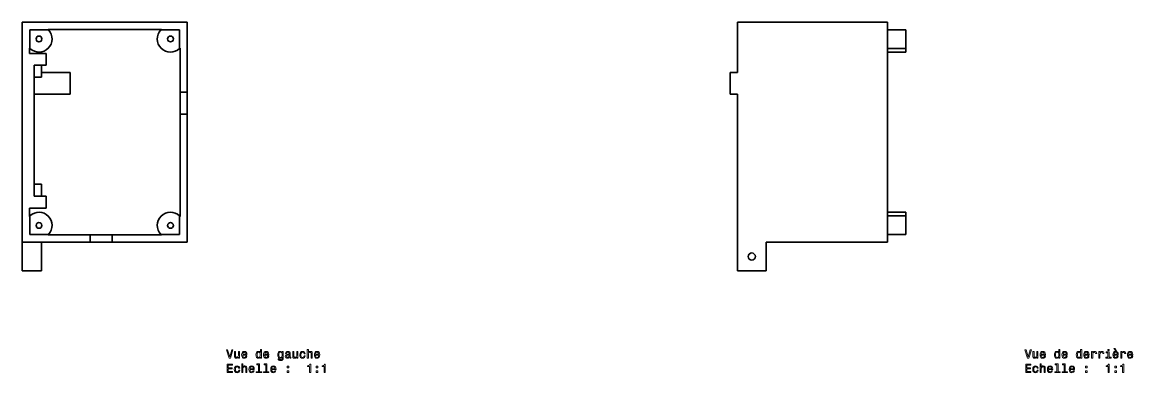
# Model space of a CAD drawing. Extents: x 181 to 1190, y 32 to 1116.
# Drawn here: x 720.9 to 1184.2, y 322.3 to 468.6 of the extents above; entities that cross this region are included whole.
import ezdxf

# ---------------------------------------------------------------- set-up
doc = ezdxf.new("R2010")
doc.units = 0

msp = doc.modelspace()

# ---------------------------------------------------------------- linework, layer by layer
at = {"color": 7, "lineweight": 35}
for p, q in [((789.75, 468.64), (720.89, 468.64)), ((720.89, 376.84), (720.89, 468.64)), ((789.75, 468.64), (789.75, 439.38)), ((1019.28, 447.64), (1019.28, 468.64)), ((1019.28, 468.64), (1081.88, 468.64)), ((1081.88, 376.84), (1081.88, 468.64)), ((777.25, 465.64), (733.39, 465.64)), ((725.89, 396.04), (725.89, 450.64)), ((1019.28, 376.84), (1019.28, 438.64)), ((786.75, 430.29), (786.75, 389.34)), ((789.75, 430.29), (789.75, 376.84)), ((720.89, 376.84), (749.27, 376.84)), ((758.37, 376.84), (789.75, 376.84)), ((1031.28, 376.84), (1081.88, 376.84))]:
    msp.add_line(p, q, dxfattribs=at)
at = {"color": 7, "lineweight": 35, "ltscale": 0.194334}
for p, q in [((724.14, 457.61), (724.14, 465.39)), ((786.5, 465.39), (778.72, 465.39)), ((786.5, 465.39), (786.5, 457.61)), ((1089.58, 457.61), (1089.58, 465.39)), ((724.14, 380.09), (724.14, 387.86)), ((786.5, 387.86), (786.5, 380.09)), ((1089.58, 380.09), (1089.58, 387.86)), ((778.72, 380.09), (786.5, 380.09))]:
    msp.add_line(p, q, dxfattribs=at)
at = {"color": 7, "lineweight": 35, "ltscale": 0.194333}
for p, q in [((731.92, 465.39), (724.14, 465.39)), ((724.14, 380.09), (731.92, 380.09))]:
    msp.add_line(p, q, dxfattribs=at)
at = {"color": 7, "lineweight": 35, "ltscale": 0.043127}
for p, q in [((731.67, 465.64), (733.39, 465.64)), ((778.97, 465.64), (777.25, 465.64)), ((723.89, 456.14), (723.89, 457.86)), ((786.75, 456.14), (786.75, 457.86)), ((723.89, 389.34), (723.89, 387.61)), ((786.75, 389.34), (786.75, 387.61)), ((731.67, 379.84), (733.39, 379.84)), ((778.97, 379.84), (777.25, 379.84))]:
    msp.add_line(p, q, dxfattribs=at)
at = {"color": 7, "lineweight": 35, "ltscale": 0.192499}
for p, q in [((1081.88, 465.39), (1089.58, 465.39)), ((1081.88, 457.61), (1089.58, 457.61)), ((1081.88, 456.14), (1089.58, 456.14)), ((1081.88, 389.34), (1089.58, 389.34)), ((1081.88, 389.34), (1089.58, 389.34)), ((1081.88, 387.86), (1089.58, 387.86)), ((1081.88, 380.09), (1089.58, 380.09))]:
    msp.add_line(p, q, dxfattribs=at)
at = {"color": 7, "lineweight": 35, "ltscale": 0.0125}
msp.add_line((723.89, 455.64), (723.89, 456.14), dxfattribs=at)
at = {"color": 7, "lineweight": 35, "ltscale": 0.00625}
for p, q in [((724.14, 455.64), (723.89, 455.64)), ((723.89, 391.04), (724.14, 391.04))]:
    msp.add_line(p, q, dxfattribs=at)
at = {"color": 7, "lineweight": 35, "ltscale": 0.168748}
for p, q in [((730.89, 455.64), (724.14, 455.64)), ((724.14, 391.04), (730.89, 391.04))]:
    msp.add_line(p, q, dxfattribs=at)
at = {"color": 7, "lineweight": 35, "ltscale": 0.125}
for p, q in [((730.89, 450.64), (730.89, 455.64)), ((725.89, 450.64), (730.89, 450.64)), ((728.89, 450.64), (728.89, 445.64)), ((728.89, 396.04), (728.89, 401.04)), ((725.89, 396.04), (730.89, 396.04)), ((730.89, 391.04), (730.89, 396.04))]:
    msp.add_line(p, q, dxfattribs=at)
at = {"color": 7, "lineweight": 35, "ltscale": 0.41892}
msp.add_line((786.75, 456.14), (786.75, 439.38), dxfattribs=at)
at = {"color": 7, "lineweight": 35, "ltscale": 0.036916}
for p, q in [((1089.58, 456.14), (1089.58, 457.61)), ((1089.58, 387.86), (1089.58, 389.34))]:
    msp.add_line(p, q, dxfattribs=at)
at = {"color": 7, "lineweight": 35, "ltscale": 0.075}
for p, q in [((728.89, 445.64), (725.89, 445.64)), ((1019.28, 447.64), (1016.28, 447.64)), ((1019.28, 438.64), (1016.28, 438.64)), ((728.89, 401.04), (725.89, 401.04))]:
    msp.add_line(p, q, dxfattribs=at)
at = {"color": 7, "lineweight": 35, "ltscale": 0.3}
for p, q in [((728.89, 447.64), (740.89, 447.64)), ((720.89, 376.84), (720.89, 364.84)), ((728.89, 376.84), (728.89, 364.84)), ((1019.28, 364.84), (1019.28, 376.84)), ((1031.28, 376.84), (1031.28, 364.84)), ((1019.28, 364.84), (1031.28, 364.84))]:
    msp.add_line(p, q, dxfattribs=at)
at = {"color": 7, "lineweight": 35, "ltscale": 0.225}
for p, q in [((740.89, 438.64), (740.89, 447.64)), ((1016.28, 447.64), (1016.28, 438.64))]:
    msp.add_line(p, q, dxfattribs=at)
at = {"color": 7, "lineweight": 35, "ltscale": 0.375}
msp.add_line((740.89, 438.64), (725.89, 438.64), dxfattribs=at)
at = {"color": 7, "lineweight": 35, "ltscale": 0.075002}
for p, q in [((786.75, 439.38), (789.75, 439.38)), ((786.75, 430.29), (789.75, 430.29))]:
    msp.add_line(p, q, dxfattribs=at)
at = {"color": 7, "lineweight": 35, "ltscale": 0.227293}
for p, q in [((786.75, 439.38), (786.75, 430.29)), ((789.75, 439.38), (789.75, 430.29))]:
    msp.add_line(p, q, dxfattribs=at)
at = {"color": 7, "lineweight": 35, "ltscale": 0.0425}
msp.add_line((723.89, 389.34), (723.89, 391.04), dxfattribs=at)
at = {"color": 7, "lineweight": 35, "ltscale": 0.397037}
msp.add_line((733.39, 379.84), (749.27, 379.84), dxfattribs=at)
at = {"color": 7, "lineweight": 35, "ltscale": 0.075001}
for p, q in [((749.27, 376.84), (749.27, 379.84)), ((758.37, 376.84), (758.37, 379.84))]:
    msp.add_line(p, q, dxfattribs=at)
at = {"color": 7, "lineweight": 35, "ltscale": 0.227289}
for p, q in [((758.37, 379.84), (749.27, 379.84)), ((758.37, 376.84), (749.27, 376.84))]:
    msp.add_line(p, q, dxfattribs=at)
at = {"color": 7, "lineweight": 35, "ltscale": 0.47204}
msp.add_line((758.37, 379.84), (777.25, 379.84), dxfattribs=at)
at = {"color": 7, "lineweight": 35, "ltscale": 0.2}
msp.add_line((720.89, 364.84), (728.89, 364.84), dxfattribs=at)
at = {"color": 7, "lineweight": 13}
for points in [[(808.35, 331.98), (807.47, 329), (806.57, 331.98), (806.09, 331.98), (807.22, 328.48), (807.73, 328.48), (808.83, 331.98)], [(811.55, 331.19), (811.11, 331.19), (811.11, 329.62), (811.06, 329.26), (810.91, 329), (810.69, 328.84), (810.39, 328.79), (810.15, 328.83), (810, 328.95), (809.92, 329.15), (809.9, 329.45), (809.9, 331.19), (809.45, 331.19), (809.45, 329.41), (809.47, 329.05), (809.56, 328.75), (809.85, 328.48), (810.32, 328.38), (810.58, 328.42), (810.79, 328.51), (810.98, 328.66), (811.13, 328.89), (811.13, 328.48), (811.55, 328.48)], [(812.89, 329.7), (814.67, 329.7), (814.67, 329.91), (814.59, 330.49), (814.37, 330.92), (814.02, 331.19), (813.55, 331.28), (813.09, 331.18), (812.73, 330.9), (812.51, 330.44), (812.43, 329.83), (812.5, 329.21), (812.73, 328.76), (813.08, 328.48), (813.53, 328.38), (813.92, 328.45), (814.25, 328.62), (814.48, 328.89), (814.62, 329.25), (814.18, 329.25), (814.09, 329.05), (813.96, 328.9), (813.59, 328.78), (813.3, 328.84), (813.08, 329.01), (812.94, 329.3), (812.89, 329.69)], [(812.89, 330.08), (812.95, 330.42), (813.08, 330.68), (813.29, 330.84), (813.56, 330.89), (813.83, 330.84), (814.04, 330.68), (814.16, 330.42), (814.21, 330.08)], [(820.24, 328.9), (820.24, 328.48), (820.68, 328.48), (820.68, 332.1), (820.24, 332.1), (820.24, 330.77), (819.91, 331.16), (819.7, 331.25), (819.46, 331.28), (819.03, 331.18), (818.7, 330.9), (818.48, 330.44), (818.41, 329.83), (818.48, 329.22), (818.7, 328.77), (819.03, 328.48), (819.46, 328.38), (819.7, 328.42), (819.91, 328.51)], [(819.54, 330.88), (819.83, 330.81), (820.05, 330.62), (820.18, 330.29), (820.23, 329.83), (820.18, 329.38), (820.05, 329.05), (819.83, 328.85), (819.54, 328.78), (819.26, 328.85), (819.05, 329.05), (818.91, 329.38), (818.86, 329.83), (818.91, 330.28), (819.05, 330.61), (819.26, 330.81)], [(822, 329.7), (823.77, 329.7), (823.78, 329.91), (823.7, 330.49), (823.48, 330.92), (823.12, 331.19), (822.65, 331.28), (822.2, 331.18), (821.84, 330.9), (821.62, 330.44), (821.54, 329.83), (821.61, 329.21), (821.84, 328.76), (822.19, 328.48), (822.64, 328.38), (823.03, 328.45), (823.36, 328.62), (823.59, 328.89), (823.73, 329.25), (823.29, 329.25), (823.2, 329.05), (823.07, 328.9), (822.69, 328.78), (822.41, 328.84), (822.19, 329.01), (822.05, 329.3), (822, 329.69)], [(822, 330.08), (822.05, 330.42), (822.19, 330.68), (822.4, 330.84), (822.67, 330.89), (822.94, 330.84), (823.14, 330.68), (823.27, 330.42), (823.32, 330.08)], [(829.79, 328.6), (829.79, 331.19), (829.37, 331.19), (829.37, 330.75), (829.02, 331.15), (828.81, 331.25), (828.57, 331.28), (828.14, 331.18), (827.81, 330.9), (827.59, 330.44), (827.52, 329.83), (827.59, 329.22), (827.81, 328.77), (828.14, 328.48), (828.57, 328.38), (828.81, 328.42), (829.01, 328.51), (829.37, 328.89), (829.37, 328.51), (829.33, 328.21), (829.22, 327.99), (829, 327.86), (828.69, 327.82), (828.41, 327.85), (828.21, 327.92), (828.1, 328.05), (828.06, 328.23), (827.63, 328.23), (827.63, 328.21), (827.7, 327.89), (827.9, 327.65), (828.22, 327.49), (828.66, 327.43), (829.19, 327.51), (829.53, 327.72), (829.73, 328.09)], [(827.98, 329.83), (828.02, 330.28), (828.16, 330.62), (828.37, 330.81), (828.65, 330.88), (828.95, 330.81), (829.17, 330.62), (829.31, 330.28), (829.36, 329.83), (829.31, 329.38), (829.17, 329.05), (828.95, 328.85), (828.65, 328.78), (828.37, 328.85), (828.16, 329.05), (828.02, 329.38)], [(832.33, 328.83), (832.33, 328.82), (832.35, 328.64), (832.43, 328.52), (832.75, 328.43), (832.99, 328.47), (832.99, 328.81), (832.89, 328.8), (832.75, 328.86), (832.72, 329.06), (832.72, 330.46), (832.66, 330.82), (832.48, 331.07), (832.18, 331.23), (831.74, 331.28), (831.32, 331.22), (831.01, 331.05), (830.81, 330.78), (830.74, 330.43), (830.74, 330.4), (831.14, 330.4), (831.18, 330.61), (831.29, 330.76), (831.47, 330.85), (831.73, 330.89), (831.97, 330.86), (832.15, 330.79), (832.26, 330.66), (832.29, 330.47), (832.27, 330.26), (832.19, 330.16), (831.99, 330.11), (831.61, 330.07), (831.18, 329.98), (830.87, 329.81), (830.69, 329.56), (830.63, 329.19), (830.68, 328.86), (830.84, 328.61), (831.09, 328.45), (831.44, 328.4), (831.91, 328.5)], [(832.28, 329.43), (832.22, 329.16), (832.06, 328.96), (831.81, 328.83), (831.52, 328.79), (831.32, 328.81), (831.19, 328.89), (831.1, 329.03), (831.08, 329.23), (831.1, 329.41), (831.18, 329.53), (831.5, 329.67), (831.91, 329.73), (832.28, 329.85)], [(835.84, 331.19), (835.4, 331.19), (835.4, 329.62), (835.35, 329.26), (835.2, 329), (834.98, 328.84), (834.68, 328.79), (834.44, 328.83), (834.29, 328.95), (834.2, 329.15), (834.18, 329.45), (834.18, 331.19), (833.74, 331.19), (833.74, 329.41), (833.75, 329.05), (833.85, 328.75), (834.14, 328.48), (834.61, 328.38), (834.86, 328.42), (835.08, 328.51), (835.27, 328.66), (835.42, 328.89), (835.42, 328.48), (835.84, 328.48)], [(838.52, 330.29), (838.95, 330.29), (838.86, 330.69), (838.65, 331.01), (838.31, 331.21), (837.87, 331.28), (837.39, 331.18), (837.02, 330.9), (836.79, 330.44), (836.71, 329.82), (836.78, 329.21), (837.01, 328.76), (837.37, 328.48), (837.85, 328.38), (838.29, 328.46), (838.63, 328.67), (838.86, 329), (838.96, 329.45), (838.54, 329.45), (838.46, 329.16), (838.32, 328.95), (838.12, 328.82), (837.87, 328.78), (837.56, 328.85), (837.34, 329.05), (837.2, 329.38), (837.16, 329.84), (837.2, 330.29), (837.35, 330.62), (837.57, 330.82), (837.87, 330.89), (838.13, 330.85), (838.33, 330.73), (838.46, 330.54)], [(839.83, 328.48), (840.27, 328.48), (840.27, 330.04), (840.32, 330.4), (840.46, 330.66), (840.69, 330.82), (840.99, 330.88), (841.23, 330.83), (841.39, 330.7), (841.46, 330.47), (841.49, 330.17), (841.49, 328.48), (841.93, 328.48), (841.93, 330.26), (841.91, 330.62), (841.82, 330.91), (841.52, 331.19), (841.06, 331.28), (840.81, 331.25), (840.59, 331.15), (840.41, 331), (840.27, 330.79), (840.27, 332.1), (839.83, 332.1)], [(843.25, 329.7), (845.03, 329.7), (845.03, 329.91), (844.95, 330.49), (844.73, 330.92), (844.38, 331.19), (843.91, 331.28), (843.45, 331.18), (843.09, 330.9), (842.87, 330.44), (842.79, 329.83), (842.86, 329.21), (843.09, 328.76), (843.44, 328.48), (843.89, 328.38), (844.29, 328.45), (844.61, 328.62), (844.84, 328.89), (844.98, 329.25), (844.54, 329.25), (844.45, 329.05), (844.32, 328.9), (843.95, 328.78), (843.66, 328.84), (843.44, 329.01), (843.3, 329.3), (843.25, 329.69)], [(843.25, 330.08), (843.31, 330.42), (843.44, 330.68), (843.65, 330.84), (843.92, 330.89), (844.19, 330.84), (844.4, 330.68), (844.52, 330.42), (844.57, 330.08)], [(1141.49, 331.98), (1140.61, 329), (1139.71, 331.98), (1139.23, 331.98), (1140.36, 328.48), (1140.86, 328.48), (1141.97, 331.98)], [(1144.69, 331.19), (1144.25, 331.19), (1144.25, 329.62), (1144.2, 329.26), (1144.05, 329), (1143.82, 328.84), (1143.53, 328.79), (1143.29, 328.83), (1143.14, 328.95), (1143.05, 329.15), (1143.03, 329.45), (1143.03, 331.19), (1142.59, 331.19), (1142.59, 329.41), (1142.6, 329.05), (1142.7, 328.75), (1142.99, 328.48), (1143.46, 328.38), (1143.71, 328.42), (1143.93, 328.51), (1144.12, 328.66), (1144.27, 328.89), (1144.27, 328.48), (1144.69, 328.48)], [(1146.03, 329.7), (1147.8, 329.7), (1147.81, 329.91), (1147.73, 330.49), (1147.5, 330.92), (1147.15, 331.19), (1146.68, 331.28), (1146.22, 331.18), (1145.87, 330.9), (1145.64, 330.44), (1145.56, 329.83), (1145.64, 329.21), (1145.87, 328.76), (1146.21, 328.48), (1146.67, 328.38), (1147.06, 328.45), (1147.38, 328.62), (1147.62, 328.89), (1147.76, 329.25), (1147.32, 329.25), (1147.23, 329.05), (1147.1, 328.9), (1146.72, 328.78), (1146.44, 328.84), (1146.22, 329.01), (1146.08, 329.3), (1146.03, 329.69)], [(1146.03, 330.08), (1146.08, 330.42), (1146.22, 330.68), (1146.43, 330.84), (1146.7, 330.89), (1146.96, 330.84), (1147.17, 330.68), (1147.3, 330.42), (1147.34, 330.08)], [(1153.37, 328.9), (1153.37, 328.48), (1153.82, 328.48), (1153.82, 332.1), (1153.38, 332.1), (1153.38, 330.77), (1153.04, 331.16), (1152.83, 331.25), (1152.6, 331.28), (1152.17, 331.18), (1151.84, 330.9), (1151.62, 330.44), (1151.54, 329.83), (1151.62, 329.22), (1151.84, 328.77), (1152.17, 328.48), (1152.6, 328.38), (1152.83, 328.42), (1153.05, 328.51)], [(1152.67, 330.88), (1152.97, 330.81), (1153.19, 330.62), (1153.32, 330.29), (1153.37, 329.83), (1153.32, 329.38), (1153.19, 329.05), (1152.97, 328.85), (1152.67, 328.78), (1152.4, 328.85), (1152.18, 329.05), (1152.04, 329.38), (1152, 329.83), (1152.04, 330.28), (1152.18, 330.61), (1152.4, 330.81)], [(1155.13, 329.7), (1156.91, 329.7), (1156.91, 329.91), (1156.83, 330.49), (1156.61, 330.92), (1156.26, 331.19), (1155.79, 331.28), (1155.33, 331.18), (1154.98, 330.9), (1154.75, 330.44), (1154.67, 329.83), (1154.75, 329.21), (1154.97, 328.76), (1155.32, 328.48), (1155.78, 328.38), (1156.17, 328.45), (1156.49, 328.62), (1156.73, 328.89), (1156.86, 329.25), (1156.43, 329.25), (1156.33, 329.05), (1156.2, 328.9), (1155.83, 328.78), (1155.54, 328.84), (1155.33, 329.01), (1155.19, 329.3), (1155.13, 329.69)], [(1155.13, 330.08), (1155.19, 330.42), (1155.33, 330.68), (1155.53, 330.84), (1155.81, 330.89), (1156.07, 330.84), (1156.28, 330.68), (1156.41, 330.42), (1156.45, 330.08)], [(1162.48, 328.9), (1162.48, 328.48), (1162.93, 328.48), (1162.93, 332.1), (1162.49, 332.1), (1162.49, 330.77), (1162.15, 331.16), (1161.94, 331.25), (1161.71, 331.28), (1161.28, 331.18), (1160.94, 330.9), (1160.73, 330.44), (1160.65, 329.83), (1160.73, 329.22), (1160.94, 328.77), (1161.28, 328.48), (1161.71, 328.38), (1161.94, 328.42), (1162.15, 328.51)], [(1161.78, 330.88), (1162.07, 330.81), (1162.3, 330.62), (1162.43, 330.29), (1162.48, 329.83), (1162.43, 329.38), (1162.3, 329.05), (1162.07, 328.85), (1161.78, 328.78), (1161.5, 328.85), (1161.29, 329.05), (1161.15, 329.38), (1161.11, 329.83), (1161.15, 330.28), (1161.29, 330.61), (1161.5, 330.81)], [(1164.24, 329.7), (1166.02, 329.7), (1166.02, 329.91), (1165.94, 330.49), (1165.72, 330.92), (1165.37, 331.19), (1164.9, 331.28), (1164.44, 331.18), (1164.09, 330.9), (1163.86, 330.44), (1163.78, 329.83), (1163.85, 329.21), (1164.08, 328.76), (1164.43, 328.48), (1164.88, 328.38), (1165.28, 328.45), (1165.6, 328.62), (1165.84, 328.89), (1165.97, 329.25), (1165.53, 329.25), (1165.44, 329.05), (1165.31, 328.9), (1164.94, 328.78), (1164.65, 328.84), (1164.43, 329.01), (1164.29, 329.3), (1164.24, 329.69)], [(1164.24, 330.08), (1164.3, 330.42), (1164.43, 330.68), (1164.64, 330.84), (1164.91, 330.89), (1165.18, 330.84), (1165.39, 330.68), (1165.51, 330.42), (1165.56, 330.08)], [(1167.06, 328.48), (1167.5, 328.48), (1167.5, 330.03), (1167.55, 330.4), (1167.68, 330.67), (1167.9, 330.83), (1168.2, 330.88), (1168.42, 330.85), (1168.59, 330.75), (1168.69, 330.58), (1168.73, 330.34), (1169.18, 330.34), (1169.11, 330.75), (1168.95, 331.04), (1168.67, 331.22), (1168.29, 331.28), (1168.04, 331.24), (1167.81, 331.14), (1167.62, 330.97), (1167.46, 330.74), (1167.46, 331.19), (1167.06, 331.19)], [(1170.09, 328.48), (1170.54, 328.48), (1170.54, 330.03), (1170.58, 330.4), (1170.72, 330.67), (1170.94, 330.83), (1171.24, 330.88), (1171.46, 330.85), (1171.63, 330.75), (1171.73, 330.58), (1171.76, 330.34), (1172.21, 330.34), (1172.15, 330.75), (1171.98, 331.04), (1171.71, 331.22), (1171.33, 331.28), (1171.07, 331.24), (1170.85, 331.14), (1170.65, 330.97), (1170.5, 330.74), (1170.5, 331.19), (1170.09, 331.19)], [(1174.32, 328.85), (1174.32, 331.1), (1173.18, 331.1), (1173.18, 330.72), (1173.88, 330.72), (1173.88, 328.85), (1172.97, 328.85), (1172.97, 328.48), (1175.24, 328.48), (1175.24, 328.85)], [(1174.33, 332.1), (1173.87, 332.1), (1173.87, 331.59), (1174.33, 331.59)], [(1176.39, 329.7), (1178.16, 329.7), (1178.17, 329.91), (1178.09, 330.49), (1177.86, 330.92), (1177.51, 331.19), (1177.04, 331.28), (1176.58, 331.18), (1176.23, 330.9), (1176, 330.44), (1175.92, 329.83), (1176, 329.21), (1176.23, 328.76), (1176.57, 328.48), (1177.03, 328.38), (1177.42, 328.45), (1177.74, 328.62), (1177.98, 328.89), (1178.12, 329.25), (1177.68, 329.25), (1177.59, 329.05), (1177.46, 328.9), (1177.08, 328.78), (1176.8, 328.84), (1176.58, 329.01), (1176.44, 329.3), (1176.39, 329.69)], [(1176.39, 330.08), (1176.44, 330.42), (1176.58, 330.68), (1176.79, 330.84), (1177.06, 330.89), (1177.32, 330.84), (1177.53, 330.68), (1177.66, 330.42), (1177.7, 330.08)], [(1177.4, 331.55), (1176.9, 332.41), (1176.4, 332.41), (1177.1, 331.55)], [(1179.2, 328.48), (1179.64, 328.48), (1179.64, 330.03), (1179.69, 330.4), (1179.83, 330.67), (1180.05, 330.83), (1180.35, 330.88), (1180.57, 330.85), (1180.73, 330.75), (1180.83, 330.58), (1180.87, 330.34), (1181.32, 330.34), (1181.26, 330.75), (1181.09, 331.04), (1180.81, 331.22), (1180.44, 331.28), (1180.18, 331.24), (1179.96, 331.14), (1179.76, 330.97), (1179.6, 330.74), (1179.6, 331.19), (1179.2, 331.19)], [(1182.46, 329.7), (1184.23, 329.7), (1184.24, 329.91), (1184.16, 330.49), (1183.94, 330.92), (1183.58, 331.19), (1183.11, 331.28), (1182.66, 331.18), (1182.3, 330.9), (1182.08, 330.44), (1181.99, 329.83), (1182.07, 329.21), (1182.3, 328.76), (1182.65, 328.48), (1183.1, 328.38), (1183.49, 328.45), (1183.82, 328.62), (1184.05, 328.89), (1184.19, 329.25), (1183.75, 329.25), (1183.66, 329.05), (1183.53, 328.9), (1183.15, 328.78), (1182.87, 328.84), (1182.65, 329.01), (1182.51, 329.3), (1182.46, 329.69)], [(1182.46, 330.08), (1182.51, 330.42), (1182.65, 330.68), (1182.86, 330.84), (1183.13, 330.89), (1183.4, 330.84), (1183.6, 330.68), (1183.73, 330.42), (1183.78, 330.08)], [(806.42, 322.43), (808.63, 322.43), (808.63, 322.85), (806.88, 322.85), (806.88, 324.04), (808.44, 324.04), (808.44, 324.46), (806.88, 324.46), (806.88, 325.51), (808.59, 325.51), (808.59, 325.93), (806.42, 325.93)], [(811.19, 324.24), (811.63, 324.24), (811.54, 324.64), (811.32, 324.96), (810.98, 325.16), (810.55, 325.23), (810.06, 325.13), (809.69, 324.85), (809.46, 324.39), (809.38, 323.78), (809.46, 323.17), (809.68, 322.71), (810.04, 322.43), (810.53, 322.34), (810.96, 322.41), (811.3, 322.62), (811.53, 322.96), (811.64, 323.4), (811.21, 323.4), (811.14, 323.12), (810.99, 322.9), (810.79, 322.77), (810.55, 322.73), (810.24, 322.8), (810.02, 323), (809.88, 323.33), (809.83, 323.79), (809.88, 324.25), (810.02, 324.57), (810.25, 324.78), (810.55, 324.85), (810.81, 324.8), (811, 324.69), (811.14, 324.49)], [(812.5, 322.43), (812.95, 322.43), (812.95, 323.99), (812.99, 324.35), (813.14, 324.61), (813.36, 324.78), (813.67, 324.84), (813.91, 324.79), (814.06, 324.65), (814.14, 324.42), (814.16, 324.12), (814.16, 322.43), (814.61, 322.43), (814.61, 324.21), (814.59, 324.57), (814.49, 324.87), (814.2, 325.14), (813.73, 325.23), (813.48, 325.2), (813.26, 325.1), (813.08, 324.95), (812.95, 324.75), (812.95, 326.05), (812.5, 326.05)], [(815.93, 323.66), (817.7, 323.66), (817.71, 323.86), (817.63, 324.44), (817.4, 324.88), (817.05, 325.14), (816.58, 325.23), (816.12, 325.13), (815.77, 324.85), (815.54, 324.39), (815.46, 323.79), (815.54, 323.17), (815.77, 322.71), (816.11, 322.43), (816.57, 322.34), (816.96, 322.4), (817.28, 322.57), (817.52, 322.84), (817.66, 323.21), (817.22, 323.21), (817.13, 323.01), (817, 322.85), (816.62, 322.73), (816.34, 322.79), (816.12, 322.97), (815.98, 323.25), (815.93, 323.64)], [(815.93, 324.03), (815.98, 324.38), (816.12, 324.63), (816.33, 324.79), (816.6, 324.85), (816.86, 324.79), (817.07, 324.63), (817.2, 324.38), (817.24, 324.03)], [(819.46, 325.68), (819.46, 322.8), (818.54, 322.8), (818.54, 322.43), (820.81, 322.43), (820.81, 322.8), (819.9, 322.8), (819.9, 326.05), (818.76, 326.05), (818.76, 325.68)], [(822.49, 325.68), (822.49, 322.8), (821.58, 322.8), (821.58, 322.43), (823.84, 322.43), (823.84, 322.8), (822.94, 322.8), (822.94, 326.05), (821.8, 326.05), (821.8, 325.68)], [(825.04, 323.66), (826.81, 323.66), (826.82, 323.86), (826.73, 324.44), (826.51, 324.88), (826.16, 325.14), (825.69, 325.23), (825.23, 325.13), (824.88, 324.85), (824.65, 324.39), (824.57, 323.79), (824.65, 323.17), (824.87, 322.71), (825.22, 322.43), (825.68, 322.34), (826.07, 322.4), (826.39, 322.57), (826.63, 322.84), (826.76, 323.21), (826.33, 323.21), (826.24, 323.01), (826.1, 322.85), (825.73, 322.73), (825.44, 322.79), (825.23, 322.97), (825.09, 323.25), (825.04, 323.64)], [(825.04, 324.03), (825.09, 324.38), (825.23, 324.63), (825.43, 324.79), (825.71, 324.85), (825.97, 324.79), (826.18, 324.63), (826.31, 324.38), (826.35, 324.03)], [(831.41, 324.39), (832.11, 324.39), (832.11, 325.14), (831.41, 325.14)], [(840.78, 322.43), (841.24, 322.43), (841.24, 325.96), (840.9, 325.96), (840.81, 325.65), (840.62, 325.44), (840.35, 325.32), (839.96, 325.28), (839.96, 324.92), (840.78, 324.92)], [(843.56, 324.39), (844.25, 324.39), (844.25, 325.14), (843.56, 325.14)], [(846.85, 322.43), (847.31, 322.43), (847.31, 325.96), (846.97, 325.96), (846.88, 325.65), (846.7, 325.44), (846.42, 325.32), (846.04, 325.28), (846.04, 324.92), (846.85, 324.92)], [(1139.55, 322.43), (1141.77, 322.43), (1141.77, 322.85), (1140.02, 322.85), (1140.02, 324.04), (1141.58, 324.04), (1141.58, 324.46), (1140.02, 324.46), (1140.02, 325.51), (1141.73, 325.51), (1141.73, 325.93), (1139.55, 325.93)], [(1144.33, 324.24), (1144.77, 324.24), (1144.68, 324.64), (1144.46, 324.96), (1144.12, 325.16), (1143.68, 325.23), (1143.2, 325.13), (1142.83, 324.85), (1142.6, 324.39), (1142.52, 323.78), (1142.59, 323.17), (1142.82, 322.71), (1143.18, 322.43), (1143.67, 322.34), (1144.1, 322.41), (1144.44, 322.62), (1144.67, 322.96), (1144.77, 323.4), (1144.35, 323.4), (1144.27, 323.12), (1144.13, 322.9), (1143.93, 322.77), (1143.68, 322.73), (1143.37, 322.8), (1143.15, 323), (1143.02, 323.33), (1142.97, 323.79), (1143.02, 324.25), (1143.16, 324.57), (1143.38, 324.78), (1143.68, 324.85), (1143.94, 324.8), (1144.14, 324.69), (1144.27, 324.49)], [(1145.64, 322.43), (1146.08, 322.43), (1146.08, 323.99), (1146.13, 324.35), (1146.27, 324.61), (1146.5, 324.78), (1146.8, 324.84), (1147.05, 324.79), (1147.2, 324.65), (1147.27, 324.42), (1147.3, 324.12), (1147.3, 322.43), (1147.74, 322.43), (1147.74, 324.21), (1147.72, 324.57), (1147.63, 324.87), (1147.33, 325.14), (1146.87, 325.23), (1146.62, 325.2), (1146.4, 325.1), (1146.22, 324.95), (1146.08, 324.75), (1146.08, 326.05), (1145.64, 326.05)], [(1149.06, 323.66), (1150.84, 323.66), (1150.84, 323.86), (1150.76, 324.44), (1150.54, 324.88), (1150.19, 325.14), (1149.72, 325.23), (1149.26, 325.13), (1148.91, 324.85), (1148.68, 324.39), (1148.6, 323.79), (1148.67, 323.17), (1148.9, 322.71), (1149.25, 322.43), (1149.7, 322.34), (1150.1, 322.4), (1150.42, 322.57), (1150.66, 322.84), (1150.79, 323.21), (1150.35, 323.21), (1150.26, 323.01), (1150.13, 322.85), (1149.76, 322.73), (1149.47, 322.79), (1149.25, 322.97), (1149.11, 323.25), (1149.06, 323.64)], [(1149.06, 324.03), (1149.12, 324.38), (1149.25, 324.63), (1149.46, 324.79), (1149.73, 324.85), (1150, 324.79), (1150.21, 324.63), (1150.33, 324.38), (1150.38, 324.03)], [(1152.59, 325.68), (1152.59, 322.8), (1151.68, 322.8), (1151.68, 322.43), (1153.94, 322.43), (1153.94, 322.8), (1153.04, 322.8), (1153.04, 326.05), (1151.9, 326.05), (1151.9, 325.68)], [(1155.63, 325.68), (1155.63, 322.8), (1154.72, 322.8), (1154.72, 322.43), (1156.98, 322.43), (1156.98, 322.8), (1156.07, 322.8), (1156.07, 326.05), (1154.93, 326.05), (1154.93, 325.68)], [(1158.17, 323.66), (1159.95, 323.66), (1159.95, 323.86), (1159.87, 324.44), (1159.65, 324.88), (1159.3, 325.14), (1158.83, 325.23), (1158.37, 325.13), (1158.01, 324.85), (1157.79, 324.39), (1157.71, 323.79), (1157.78, 323.17), (1158.01, 322.71), (1158.36, 322.43), (1158.81, 322.34), (1159.2, 322.4), (1159.53, 322.57), (1159.76, 322.84), (1159.9, 323.21), (1159.46, 323.21), (1159.37, 323.01), (1159.24, 322.85), (1158.87, 322.73), (1158.58, 322.79), (1158.36, 322.97), (1158.22, 323.25), (1158.17, 323.64)], [(1158.17, 324.03), (1158.23, 324.38), (1158.36, 324.63), (1158.57, 324.79), (1158.84, 324.85), (1159.11, 324.79), (1159.32, 324.63), (1159.44, 324.38), (1159.49, 324.03)], [(1164.55, 324.39), (1165.25, 324.39), (1165.25, 325.14), (1164.55, 325.14)], [(1173.92, 322.43), (1174.37, 322.43), (1174.37, 325.96), (1174.03, 325.96), (1173.94, 325.65), (1173.76, 325.44), (1173.48, 325.32), (1173.1, 325.28), (1173.1, 324.92), (1173.92, 324.92)], [(1176.69, 324.39), (1177.39, 324.39), (1177.39, 325.14), (1176.69, 325.14)], [(1179.99, 322.43), (1180.45, 322.43), (1180.45, 325.96), (1180.1, 325.96), (1180.01, 325.65), (1179.83, 325.44), (1179.55, 325.32), (1179.17, 325.28), (1179.17, 324.92), (1179.99, 324.92)], [(831.41, 322.43), (832.11, 322.43), (832.11, 323.18), (831.41, 323.18)], [(843.56, 322.43), (844.25, 322.43), (844.25, 323.18), (843.56, 323.18)], [(1164.55, 322.43), (1165.25, 322.43), (1165.25, 323.18), (1164.55, 323.18)], [(1176.69, 322.43), (1177.39, 322.43), (1177.39, 323.18), (1176.69, 323.18)]]:
    msp.add_lwpolyline(points, close=True, dxfattribs=at)
at = {"color": 7, "lineweight": 35}
for centre, radius in [((727.89, 461.64), 1.2), ((782.75, 461.64), 1.2), ((727.89, 383.84), 1.2), ((782.75, 383.84), 1.2), ((1025.28, 370.84), 1.5)]:
    msp.add_circle(centre, radius, dxfattribs=at)
for centre, start, end in [((727.89, 461.64), 227.0141, 42.9859), ((727.89, 461.64), 42.9859, 46.6582), ((782.75, 461.64), 137.0141, 312.9859), ((782.75, 461.64), 133.3418, 137.0141), ((727.89, 461.64), 223.3418, 227.0141), ((782.75, 461.64), 312.9859, 316.6582), ((727.89, 383.84), 317.0141, 132.9859), ((782.75, 383.84), 47.0141, 222.9859), ((727.89, 383.84), 132.9859, 136.6582), ((782.75, 383.84), 43.3418, 47.0141), ((727.89, 383.84), 313.3418, 317.0141), ((782.75, 383.84), 222.9859, 226.6582)]:
    msp.add_arc(centre, 5.5, start, end, dxfattribs=at)

doc.saveas('drawing.dxf')
